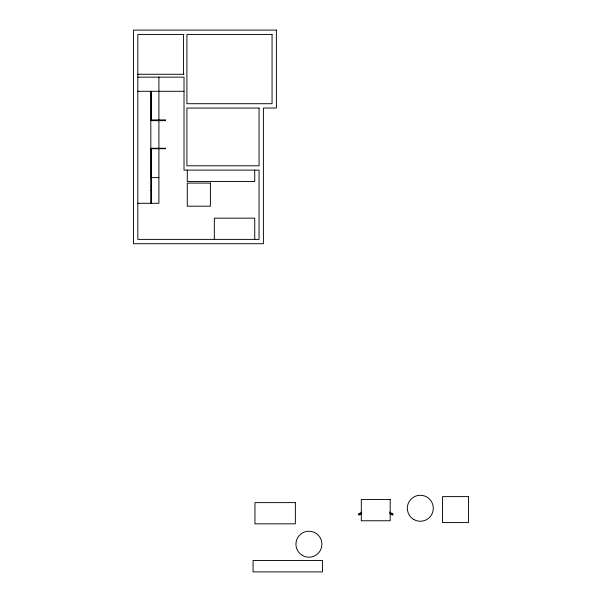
<?xml version="1.0" encoding="UTF-8"?>
<svg xmlns="http://www.w3.org/2000/svg" width="602" height="602" viewBox="0 0 602 602"><rect width="100%" height="100%" fill="white"/><g stroke="black" fill="none" stroke-linecap="round" stroke-linejoin="round"><path stroke-width="0.9" d="M359.492 514.386L359.01 514.454L359.116 514.033M391.353 514.424L391.932 513.423M361.742 512.174L358.318 514.146L358.89 515.146L361.787 513.476M392.226 514.01L392.527 514.386L392.052 514.454M184.016 34.427L137.828 34.427L137.828 239.385L259.071 239.385L259.071 170.103L184.016 170.103L184.016 77.154L137.828 77.154M137.828 74.264L184.016 74.264M137.828 91.301L158.905 91.301M159.078 91.301L184.016 91.301M150.816 105.613L151.343 105.613L151.343 91.369L150.816 91.369L150.816 203.303M150.816 105.764L151.343 105.764L151.343 120.001L150.816 120.001M151.343 120.234L165.58 120.234M165.58 148.686L151.343 148.769L151.343 148.25L165.58 148.25L165.58 148.769M150.816 148.912L151.343 148.912L151.343 163.157L150.816 163.157M150.816 163.3L151.343 163.3L151.343 177.537M150.658 177.613L158.905 177.613M150.816 177.68L151.343 177.68L151.343 190.42L150.816 190.42M150.816 190.563L151.343 190.563L151.343 203.303M137.828 203.303L158.905 203.303L158.905 77.154M389.562 512.054L393.181 514.146L392.602 515.146L389.705 513.468M359.567 513.423L360.147 514.424M254.736 170.103L254.736 181.511L187.297 181.511L187.297 170.103M254.736 239.385L254.736 218.172L214.327 218.172L214.327 239.385M183.437 34.427L183.437 74.264M151.252 91.369L151.252 105.613M151.252 105.764L151.252 120.001M151.252 148.912L151.252 163.157M151.252 163.3L151.252 177.537M276.393 30.1L133.501 30.1L133.501 243.712L263.398 243.712L263.398 108.036L276.393 108.036L276.393 30.1M272.059 34.427L186.906 34.427L186.906 103.71L272.059 103.71L272.059 34.427M259.071 108.051L186.906 108.051L186.906 165.791L259.071 165.791L259.071 108.051M165.58 120.144L151.343 120.144L151.343 120.663L165.58 120.663L165.58 120.144M210.391 183.098L187.297 183.098L187.297 206.193L210.391 206.193L210.391 183.098M468.499 496.605L442.523 496.605L442.523 522.581L468.499 522.581L468.499 496.605M390.179 499.502L361.313 499.502L361.313 520.753L390.179 520.753L390.179 499.502M295.364 502.617L254.947 502.617L254.947 523.838L295.364 523.838L295.364 502.617M322.476 560.5L253.073 560.5L253.073 571.9L322.476 571.9L322.476 560.5M413.815 519.511A12.988 12.988 0 0 0 433.305 508.261A12.988 12.988 0 0 0 413.815 497.011A12.988 12.988 0 0 0 413.815 519.511M302.422 555.465A12.988 12.988 0 0 0 321.912 544.216A12.988 12.988 0 0 0 302.422 532.966A12.988 12.988 0 0 0 302.422 555.465"/></g></svg>
